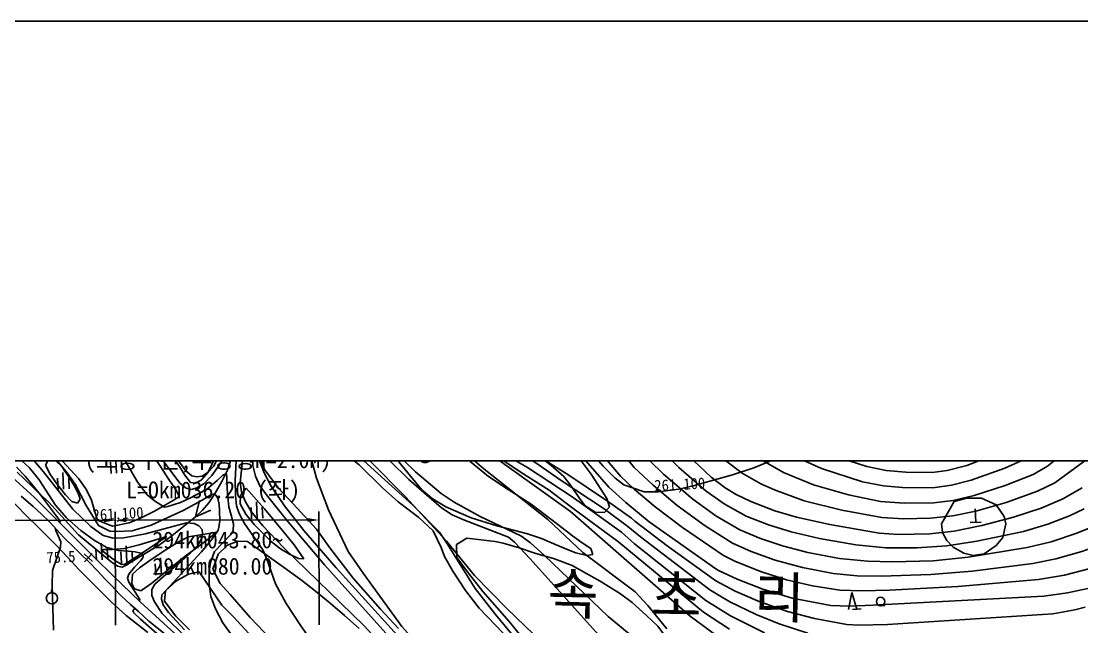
# Model space of a CAD drawing. Header units: millimetres. Extents: x 10470 to 11266, y 1103 to 1809.
# Drawn here: x 10983 to 11171.5, y 1511.4 to 1619.1 of the extents above; entities that cross this region are included whole.
import ezdxf
from ezdxf.xclip import XClip

# ---------------------------------------------------------------- set-up
doc = ezdxf.new("R2010")
doc.units = ezdxf.units.MM
doc.header["$LTSCALE"] = 10
doc.header["$MEASUREMENT"] = 0
doc.header["$XCLIPFRAME"] = 2
doc.layers.add('TX-PAPR', color=2, linetype='Continuous', plot=False)
doc.layers.add('TZ-BASE', color=253, linetype='Continuous')
doc.styles.add('HANA', font='GulimChe.ttf')

# ---------------------------------------------------------------- blocks, each defined once
blk = doc.blocks.new('JD-DHFDCHG54DXG3XF')
at = {"layer": 'TZ-BASE'}
for p, q in [((531.44, 70.33, 95), (504.17, 101.6, 95)), ((533.51, 72.28, 96), (511.46, 98.3, 96)), ((535.96, 73.79, 97), (520.85, 92.02, 97)), ((455.18, 71.01, 80), (446.68, 82.28, 80)), ((487.07, 74.28, 84.07), (476.69, 82.32, 84.07)), ((496.58, 67.13, 85), (479.49, 82.53, 85)), ((495.26, 68.61, 86), (482.33, 81.71, 86)), ((495.9, 71.68, 87), (487.83, 79.55, 87)), ((447.69, 71.13, 79), (443.5, 78.35, 79)), ((451.12, 74.88, 78.81), (449.35, 77.72, 78.81)), ((456.21, 73.2, 81), (452.09, 78.88, 81)), ((468.14, 74.17, 82), (468.1, 77.42, 82)), ((479.47, 71.9, 84), (477.74, 78.39, 84)), ((497.04, 73.04, 88), (492.15, 77.8, 88)), ((509.2, 73.58, 89), (504.91, 77.32, 89)), ((512.94, 74.35, 90), (508, 78.06, 90)), ((524.32, 72.42, 94), (515.32, 78.08, 94)), ((527.17, 77.96, 100.82), (530.41, 74.03, 100.82)), ((543.89, 73.8, 99), (540.28, 77.38, 99)), ((428.42, 73.76, 76), (426.59, 75.48, 76)), ((434.26, 73.89, 77.27), (432.52, 75.56, 77.27)), ((433.5, 76.23, 78.81), (434.39, 74.87, 78.81)), ((443.77, 75.78, 78.83), (443.93, 72.78, 78.83)), ((455.1, 73.99, 81.72), (453.26, 76.7, 81.72)), ((461.64, 76.39, 81.72), (460.88, 74.31, 81.72)), ((464.39, 75.67, 74.01), (463.63, 73.35, 74.01)), ((465.01, 71.48, 80), (465.24, 76.35, 80)), ((465.86, 71.12, 81), (466.52, 76.9, 81)), ((470.15, 72.87, 83), (469.05, 75.72, 83)), ((469.1, 76.8, 84.07), (470.21, 73.42, 84.07)), ((492.07, 76.82, 88.67), (494.1, 74.83, 88.67)), ((506.78, 74.88, 88.67), (504.25, 77.24, 88.67)), ((515.82, 72.88, 91), (512.01, 75.51, 91)), ((519.03, 74.19, 93), (514.91, 77.14, 93)), ((518.12, 76.47, 94.23), (521.14, 74.23, 94.23)), ((528.31, 72.61, 94.23), (525.74, 76.02, 94.23)), ((541.14, 72.63, 98), (538.02, 75.69, 98)), ((549.65, 72.09, 100), (544.76, 76.67, 100)), ((562.47, 72.89, 102), (557.68, 75.68, 102)), ((559.8, 74.82, 100.82), (564.56, 77.3, 100.82)), ((569.22, 73.62, 103), (564.57, 75.75, 103)), ((574.15, 74.98, 104), (570.26, 76.64, 104)), ((601.1, 76.54, 104), (595.1, 74.16, 104)), ((606.09, 75.61, 103), (601.81, 73.67, 103)), ((612.75, 76.74, 102), (609.4, 74.02, 102)), ((617.45, 76.03, 101), (610.7, 71.1, 101)), ((427.68, 72.23, 75), (426.11, 73.85, 75)), ((430.16, 71.59, 76), (428.42, 73.76, 76)), ((430.93, 73.04, 77), (428.93, 75.4, 77)), ((431.86, 75.31, 77.27), (431.26, 74.21, 77.27)), ((431.26, 74.21, 77.27), (432.15, 72.49, 77.27)), ((435.14, 72.87, 78), (433.27, 75.09, 78)), ((434.62, 73.35, 77.27), (434.26, 73.89, 77.27)), ((434.39, 74.87, 78.81), (435.74, 73.37, 78.81)), ((442.93, 72.73, 78.83), (442.82, 74.73, 78.83)), ((444.92, 72.84, 78.83), (444.82, 74.83, 78.83)), ((451.73, 73.95, 78.81), (451.12, 74.88, 78.81)), ((453.21, 71.65, 78.81), (451.73, 73.95, 78.81)), ((456.04, 72.41, 81.72), (455.1, 73.99, 81.72)), ((461.17, 73.99, 81), (460.17, 72.93, 81)), ((460.88, 74.31, 81.72), (460.21, 72.98, 81.72)), ((462.16, 74.23, 80), (460.83, 72.4, 80)), ((461.81, 75.26, 81), (461.17, 73.99, 81)), ((462.88, 75.37, 80), (462.16, 74.23, 80)), ((468.6, 72.23, 82), (468.14, 74.17, 82)), ((491.17, 70.2, 84.07), (487.07, 74.28, 84.07)), ((494.1, 74.83, 88.67), (496.23, 72.17, 88.67)), ((510.03, 72.22, 88.67), (506.78, 74.88, 88.67)), ((520.59, 64.55, 89), (509.2, 73.58, 89)), ((524.59, 65.96, 90), (512.94, 74.35, 90)), ((516.98, 73.78, 92), (514.57, 75.19, 92)), ((524.93, 68.6, 92), (516.98, 73.78, 92)), ((522.97, 71.47, 93), (519.03, 74.19, 93)), ((521.14, 74.23, 94.23), (523.41, 72.17, 94.23)), ((530.41, 74.03, 100.82), (532.5, 71.98, 100.82)), ((539.3, 70.63, 97), (535.96, 73.79, 97)), ((548.74, 69.58, 99), (543.89, 73.8, 99)), ((555.15, 72.8, 101), (552.23, 75.02, 101)), ((553.43, 72.52, 100.82), (557.18, 73.72, 100.82)), ((557.18, 73.72, 100.82), (559.8, 74.82, 100.82)), ((576.5, 71.26, 103), (569.22, 73.62, 103)), ((577.31, 73.96, 104), (574.15, 74.98, 104)), ((580.71, 73.28, 104), (577.31, 73.96, 104)), ((595.1, 74.16, 104), (591.6, 73.24, 104)), ((601.81, 73.67, 103), (595.87, 71.52, 103)), ((609.4, 74.02, 102), (606.89, 72.57, 102)), ((429.24, 68.52, 78.99), (424.72, 72.66, 78.99)), ((427.5, 71.79, 74.01), (426.23, 72.99, 74.01)), ((429.02, 70.33, 74.01), (427.5, 71.79, 74.01)), ((430.4, 68.94, 75), (427.68, 72.23, 75)), ((436.17, 66.37, 77), (430.93, 73.04, 77)), ((432.15, 72.49, 77.27), (433.5, 70.65, 77.27)), ((433.51, 69.88, 77.29), (433.4, 71.88, 77.29)), ((434.35, 72.93, 77.29), (434.51, 69.93, 77.29)), ((435.43, 72.13, 77.27), (434.62, 73.35, 77.27)), ((436.57, 70.86, 78), (435.14, 72.87, 78)), ((435.5, 69.98, 77.29), (435.4, 71.98, 77.29)), ((436.35, 70.6, 77.27), (435.43, 72.13, 77.27)), ((435.74, 73.37, 78.81), (437.21, 71.78, 78.81)), ((437.21, 71.78, 78.81), (438.6, 69.85, 78.81)), ((457.08, 71.12, 81.72), (456.04, 72.41, 81.72)), ((457.27, 72.34, 81), (456.21, 73.2, 81)), ((458.11, 72.12, 81), (457.27, 72.34, 81)), ((459.11, 72.28, 81), (458.11, 72.12, 81)), ((460.21, 72.98, 81.72), (458.94, 71.55, 81.72)), ((460.17, 72.93, 81), (459.11, 72.28, 81)), ((460.83, 72.4, 80), (459.43, 70.9, 80)), ((462.79, 72.42, 79), (461.82, 71.47, 79)), ((463.63, 73.35, 74.01), (462.63, 71.33, 74.01)), ((463.35, 72.66, 79), (462.79, 72.42, 79)), ((463.43, 72.62, 79), (463.35, 72.66, 79)), ((463.54, 72.09, 79), (463.43, 72.62, 79)), ((463.51, 71.19, 79), (463.54, 72.09, 79)), ((469.39, 70.56, 82), (468.6, 72.23, 82)), ((471.42, 70.47, 83), (470.15, 72.87, 83)), ((470.21, 73.42, 84.07), (472.69, 70.11, 84.07)), ((481.58, 66.29, 84), (479.47, 71.9, 84)), ((501.67, 66.64, 87), (495.9, 71.68, 87)), ((496.23, 72.17, 88.67), (498.2, 69.81, 88.67)), ((501.61, 69.17, 88), (497.04, 73.04, 88)), ((513.56, 69.89, 88.67), (510.03, 72.22, 88.67)), ((520.82, 69.78, 91), (515.82, 72.88, 91)), ((523.41, 72.17, 94.23), (524.8, 70.45, 94.23)), ((531.17, 67.81, 94), (524.32, 72.42, 94)), ((531.07, 68.28, 94.23), (528.31, 72.61, 94.23)), ((532.5, 71.98, 100.82), (534.12, 70.69, 100.82)), ((535.94, 69.97, 96), (533.51, 72.28, 96)), ((546.39, 68.16, 98), (541.14, 72.63, 98)), ((549.39, 71.36, 100.82), (553.43, 72.52, 100.82)), ((552.1, 70.19, 100), (549.65, 72.09, 100)), ((558.46, 70.89, 101), (555.15, 72.8, 101)), ((567.84, 70.73, 102), (562.47, 72.89, 102)), ((584.24, 72.99, 104), (580.71, 73.28, 104)), ((588.91, 72.91, 104), (584.24, 72.99, 104)), ((591.6, 73.24, 104), (588.91, 72.91, 104)), ((606.89, 72.57, 102), (601.89, 70.58, 102)), ((430.27, 69.08, 74.01), (429.02, 70.33, 74.01)), ((433.05, 67.1, 76), (430.16, 71.59, 76)), ((433.5, 70.65, 77.27), (434.83, 68.93, 77.27)), ((437.09, 69.24, 77.27), (436.35, 70.6, 77.27)), ((438.49, 67.07, 78), (436.57, 70.86, 78)), ((438.6, 69.85, 78.81), (439.48, 68, 78.81)), ((449.38, 68.92, 79), (447.69, 71.13, 79)), ((454.53, 69.79, 78.81), (453.21, 71.65, 78.81)), ((455.04, 68.66, 78.81), (454.53, 69.79, 78.81)), ((456.26, 70.14, 80), (455.18, 71.01, 80)), ((457.17, 69.9, 80), (456.26, 70.14, 80)), ((457.96, 71.04, 81.72), (457.08, 71.12, 81.72)), ((459.9, 69.86, 79), (457.08, 68.41, 79)), ((458.03, 70.1, 80), (457.17, 69.9, 80)), ((458.94, 71.55, 81.72), (457.96, 71.04, 81.72)), ((458.06, 70.13, 80), (458.03, 70.1, 80)), ((459.43, 70.9, 80), (458.06, 70.13, 80)), ((461.82, 71.47, 79), (459.9, 69.86, 79)), ((462.63, 71.33, 74.01), (461.45, 69.22, 74.01)), ((463.61, 69.2, 79), (463.51, 71.19, 79)), ((465.06, 68.9, 80), (465.01, 71.48, 80)), ((466.12, 69.48, 81), (465.86, 71.12, 81)), ((466.93, 70.15, 81.1), (465.95, 68.83, 81.1)), ((470.19, 66.44, 81.1), (466.93, 70.15, 81.1)), ((470.57, 68.94, 82), (469.39, 70.56, 82)), ((473.77, 67, 83), (471.42, 70.47, 83)), ((472.69, 70.11, 84.07), (476.05, 66.56, 84.07)), ((494, 67.69, 84.07), (491.17, 70.2, 84.07)), ((498.2, 69.81, 88.67), (500.04, 68.27, 88.67)), ((517.61, 67.29, 88.67), (513.56, 69.89, 88.67)), ((524.85, 66.69, 91), (520.82, 69.78, 91)), ((530.59, 66.44, 93), (522.97, 71.47, 93)), ((524.8, 70.45, 94.23), (526.3, 68.22, 94.23)), ((534.45, 67.57, 95), (531.44, 70.33, 95)), ((534.12, 70.69, 100.82), (537.71, 69.45, 100.82)), ((539.64, 66.8, 96), (535.94, 69.97, 96)), ((543.57, 67.06, 97), (539.3, 70.63, 97)), ((540.28, 69.5, 100.82), (543.88, 69.97, 100.82)), ((543.88, 69.97, 100.82), (546.4, 70.54, 100.82)), ((546.4, 70.54, 100.82), (549.39, 71.36, 100.82)), ((554.08, 69.02, 100), (552.1, 70.19, 100)), ((560.9, 69.8, 101), (558.46, 70.89, 101)), ((566.18, 67.9, 101), (560.9, 69.8, 101)), ((574.03, 68.92, 102), (567.84, 70.73, 102)), ((580.23, 70.52, 103), (576.5, 71.26, 103)), ((583.66, 70.24, 103), (580.23, 70.52, 103)), ((589.05, 70.21, 103), (583.66, 70.24, 103)), ((592.32, 70.64, 103), (589.05, 70.21, 103)), ((595.87, 71.52, 103), (592.32, 70.64, 103)), ((601.89, 70.58, 102), (596.38, 68.81, 102)), ((610.7, 71.1, 101), (607.62, 69.58, 101)), ((615.59, 70.21, 100), (612.13, 68.25, 100)), ((426.94, 68.72, 72.47), (429.08, 66.87, 72.47)), ((440.14, 57.66, 78.99), (429.24, 68.52, 78.99)), ((431.83, 67.69, 74.01), (430.27, 69.08, 74.01)), ((433.92, 64.23, 75), (430.4, 68.94, 75)), ((434.83, 68.93, 77.27), (435.99, 67.75, 77.27)), ((437, 67.44, 77.27), (437.44, 68.19, 77.27)), ((437.44, 68.19, 77.27), (437.09, 69.24, 77.27)), ((439.48, 68, 78.81), (439.93, 66.36, 78.81)), ((450.63, 67.85, 79), (449.38, 68.92, 79)), ((452.64, 67.16, 78.81), (454.26, 68.09, 78.81)), ((454.26, 68.09, 78.81), (455.04, 68.66, 78.81)), ((457.08, 68.41, 79), (455.27, 67.58, 79)), ((459.14, 68.02, 78), (455.76, 66.16, 78)), ((457.95, 65.03, 74.01), (458.63, 67.95, 74.01)), ((460.68, 68.92, 78), (459.14, 68.02, 78)), ((461.45, 69.22, 74.01), (460.3, 67.5, 74.01)), ((461.17, 69.03, 78), (460.68, 68.92, 78)), ((461.54, 68.88, 78), (461.17, 69.03, 78)), ((461.9, 68.37, 78), (461.54, 68.88, 78)), ((462.16, 67.24, 78), (461.9, 68.37, 78)), ((463.9, 66.8, 79), (463.61, 69.2, 79)), ((465.24, 66.99, 80), (465.06, 68.9, 80)), ((465.95, 68.83, 81.1), (465.88, 67.33, 81.1)), ((466.78, 67.8, 81), (466.12, 69.48, 81)), ((474.36, 64.22, 82), (470.57, 68.94, 82)), ((502.6, 60.71, 86), (495.26, 68.61, 86)), ((500.04, 68.27, 88.67), (502.48, 66.81, 88.67)), ((503.95, 67.61, 88), (501.61, 69.17, 88)), ((533.68, 62.28, 92), (524.93, 68.6, 92)), ((526.3, 68.22, 94.23), (527.24, 66.99, 94.23)), ((531.52, 66.79, 94.23), (531.07, 68.28, 94.23)), ((537.71, 69.45, 100.82), (540.28, 69.5, 100.82)), ((550.48, 65.22, 98), (546.39, 68.16, 98)), ((551.96, 67.32, 99), (548.74, 69.58, 99)), ((556.69, 67.75, 100), (554.08, 69.02, 100)), ((572.84, 66.22, 101), (566.18, 67.9, 101)), ((579.72, 67.77, 102), (574.03, 68.92, 102)), ((592.67, 67.96, 102), (589.19, 67.51, 102)), ((596.38, 68.81, 102), (592.67, 67.96, 102)), ((592.8, 67.78, 100.7), (595.1, 68.36, 100.7)), ((595.1, 68.36, 100.7), (597.67, 68.35, 100.7)), ((597.67, 68.35, 100.7), (600.29, 67.18, 100.7)), ((607.62, 69.58, 101), (602.08, 67.6, 101)), ((612, 68.19, 100), (608.31, 66.59, 100)), ((612.13, 68.25, 100), (612, 68.19, 100)), ((428.16, 65, 75.29), (425.84, 67.33, 75.29)), ((429.08, 66.87, 72.47), (430.49, 65.58, 72.47)), ((437.14, 61.83, 74.01), (431.83, 67.69, 74.01)), ((434.99, 64.86, 76), (433.05, 67.1, 76)), ((435.99, 67.75, 77.27), (437, 67.44, 77.27)), ((439.33, 63.29, 77), (436.17, 66.37, 77)), ((440.68, 63.5, 78), (438.49, 67.07, 78)), ((439.93, 66.36, 78.81), (440.5, 64.44, 78.81)), ((448.18, 64.77, 78.81), (450.66, 66.06, 78.81)), ((455.76, 66.16, 78), (450.08, 63.58, 78)), ((452.44, 66.75, 79), (450.63, 67.85, 79)), ((450.66, 66.06, 78.81), (452.64, 67.16, 78.81)), ((453.03, 66.86, 79), (452.44, 66.75, 79)), ((455.27, 67.58, 79), (453.03, 66.86, 79)), ((460.7, 66.22, 74.01), (457.95, 65.03, 74.01)), ((459.2, 66.2, 74.01), (457.95, 65.03, 74.01)), ((460.3, 67.5, 74.01), (459.2, 66.2, 74.01)), ((462.22, 66.14, 78), (462.16, 67.24, 78)), ((462.28, 64.26, 78), (462.22, 66.14, 78)), ((464.26, 65.31, 79), (463.9, 66.8, 79)), ((465.71, 65.62, 80), (465.24, 66.99, 80)), ((465.88, 67.33, 81.1), (466.88, 65.53, 81.1)), ((467.87, 66, 81), (466.78, 67.8, 81)), ((467.93, 64.67, 80.89), (467.82, 66.67, 80.89)), ((469.94, 63.42, 81), (467.87, 66, 81)), ((468.77, 67.72, 80.89), (468.92, 64.72, 80.89)), ((469.92, 64.77, 80.89), (469.82, 66.77, 80.89)), ((473.66, 62.31, 81.1), (470.19, 66.44, 81.1)), ((477.23, 62.58, 83), (473.77, 67, 83)), ((476.05, 66.56, 84.07), (479.45, 62.83, 84.07)), ((485.11, 58.85, 84), (481.58, 66.29, 84)), ((497.66, 64.91, 84.07), (494, 67.69, 84.07)), ((501.32, 62.28, 85), (496.58, 67.13, 85)), ((503.58, 65.41, 87), (501.67, 66.64, 87)), ((502.48, 66.81, 88.67), (506.97, 64.85, 88.67)), ((508.57, 65.09, 88), (503.95, 67.61, 88)), ((520.11, 65.41, 88.67), (517.61, 67.29, 88.67)), ((533.2, 60.52, 91), (524.85, 66.69, 91)), ((527.24, 66.99, 94.23), (528.98, 65.84, 94.23)), ((534.81, 63.33, 93), (530.59, 66.44, 93)), ((530.63, 65.82, 94.23), (531.52, 66.79, 94.23)), ((535.45, 64.8, 94), (531.17, 67.81, 94)), ((538.61, 64.16, 95), (534.45, 67.57, 95)), ((544.52, 63.13, 96), (539.64, 66.8, 96)), ((548.55, 63.42, 97), (543.57, 67.06, 97)), ((555.87, 65.17, 99), (551.96, 67.32, 99)), ((560.97, 66.08, 100), (556.69, 67.75, 100)), ((564.8, 64.95, 100), (560.97, 66.08, 100)), ((579.97, 64.94, 101), (572.84, 66.22, 101)), ((583.91, 67.46, 102), (579.72, 67.77, 102)), ((589.19, 67.51, 102), (583.91, 67.46, 102)), ((590.58, 63.79, 100.7), (592.8, 67.78, 100.7)), ((596.67, 66.05, 101), (592.6, 65.2, 101)), ((596.65, 64.06, 99.99), (596.53, 66.46, 99.99)), ((602.08, 67.6, 101), (596.67, 66.05, 101)), ((600.29, 67.18, 100.7), (601.73, 65.12, 100.7)), ((608.31, 66.59, 100), (603.35, 64.97, 100)), ((615.92, 66.43, 99), (613.33, 65.18, 99)), ((429.8, 63.35, 75.29), (428.16, 65, 75.29)), ((430.49, 65.58, 72.47), (431.98, 64.16, 72.47)), ((431.98, 64.16, 72.47), (433.3, 62.71, 72.47)), ((433.79, 63.99, 75), (433.92, 64.23, 75)), ((437.56, 62.6, 76), (434.99, 64.86, 76)), ((440.5, 64.44, 78.81), (442.74, 63.57, 78.81)), ((446.13, 63.96, 78.81), (448.18, 64.77, 78.81)), ((457.95, 65.03, 74.01), (456.13, 63.54, 74.01)), ((462.04, 62.87, 78), (462.28, 64.26, 78)), ((464.71, 63.76, 79), (464.26, 65.31, 79)), ((466.66, 63.87, 80), (465.71, 65.62, 80)), ((466.88, 65.53, 81.1), (468.38, 63.68, 81.1)), ((480.91, 56.51, 82), (474.36, 64.22, 82)), ((500.19, 62.52, 84.07), (497.66, 64.91, 84.07)), ((505.76, 64.45, 87), (503.58, 65.41, 87)), ((513.6, 61.39, 87), (505.76, 64.45, 87)), ((506.97, 64.85, 88.67), (511.52, 63.43, 88.67)), ((515.81, 61.66, 88), (508.57, 65.09, 88)), ((522.58, 63.49, 88.67), (520.11, 65.41, 88.67)), ((526.82, 58.68, 89), (520.59, 64.55, 89)), ((545.89, 47.39, 90), (524.59, 65.96, 90)), ((528.98, 65.84, 94.23), (530.63, 65.82, 94.23)), ((536.06, 64.29, 94), (535.45, 64.8, 94)), ((541.79, 59.9, 94), (536.06, 64.29, 94)), ((550.47, 55.81, 95), (538.61, 64.16, 95)), ((554.72, 62.72, 98), (550.48, 65.22, 98)), ((559.81, 63.6, 99), (555.87, 65.17, 99)), ((570.74, 63.65, 100), (564.8, 64.95, 100)), ((583.83, 64.7, 101), (579.97, 64.94, 101)), ((588.62, 64.77, 101), (583.83, 64.7, 101)), ((592.6, 65.2, 101), (588.62, 64.77, 101)), ((595.65, 64.01, 99.99), (597.65, 64.11, 99.99)), ((603.35, 64.97, 100), (597.75, 63.48, 100)), ((601.73, 65.12, 100.7), (601.98, 63.8, 100.7)), ((613.33, 65.18, 99), (609.49, 63.71, 99)), ((431.38, 61.77, 75.29), (429.8, 63.35, 75.29)), ((433, 63, 75), (433.02, 63.02, 75)), ((433.09, 62.62, 75), (433, 63, 75)), ((433.99, 60.57, 75), (433.09, 62.62, 75)), ((433.3, 62.71, 72.47), (434.56, 61.37, 72.47)), ((440.02, 60.84, 76), (437.56, 62.6, 76)), ((441.54, 61.7, 77), (439.33, 63.29, 77)), ((442.7, 62.5, 78), (440.68, 63.5, 78)), ((442.81, 62.5, 78), (442.7, 62.5, 78)), ((442.74, 63.57, 78.81), (443.25, 63.38, 78.81)), ((443.93, 62.44, 78), (442.81, 62.5, 78)), ((443.25, 63.38, 78.81), (446.13, 63.96, 78.81)), ((446.66, 62.55, 78), (443.93, 62.44, 78)), ((450.08, 63.58, 78), (446.66, 62.55, 78)), ((456.37, 63.95, 77), (449.04, 62.03, 77)), ((456.13, 63.54, 74.01), (453.51, 61.49, 74.01)), ((457.73, 63.85, 77), (456.37, 63.95, 77)), ((456.71, 61.47, 76.85), (461.75, 62.28, 76.85)), ((458.55, 63.43, 77), (457.73, 63.85, 77)), ((459.11, 62.77, 77), (458.55, 63.43, 77)), ((459.2, 62.02, 77), (459.11, 62.77, 77)), ((461.75, 62.28, 76.85), (459.71, 60.72, 76.85)), ((461, 61.19, 78), (461.96, 62.67, 78)), ((461.96, 62.67, 78), (462.04, 62.87, 78)), ((464.18, 61.82, 79), (464.66, 62.55, 79)), ((464.66, 62.55, 79), (464.71, 63.76, 79)), ((469.92, 59.19, 80), (466.66, 63.87, 80)), ((468.38, 63.68, 81.1), (469.83, 62.16, 81.1)), ((473.59, 59.57, 81), (469.94, 63.42, 81)), ((475.5, 60.05, 81.1), (473.66, 62.31, 81.1)), ((482.96, 55.96, 83), (477.23, 62.58, 83)), ((479.45, 62.83, 84.07), (481.82, 59.55, 84.07)), ((501.62, 59.57, 84.07), (500.19, 62.52, 84.07)), ((502.64, 60.37, 85), (501.32, 62.28, 85)), ((511.52, 63.43, 88.67), (514.71, 62.63, 88.67)), ((514.71, 62.63, 88.67), (516.99, 62.02, 88.67)), ((524.99, 61.64, 88.67), (522.58, 63.49, 88.67)), ((536.01, 60.26, 92), (533.68, 62.28, 92)), ((537.06, 61.47, 93), (534.81, 63.33, 93)), ((551.82, 58.14, 96), (544.52, 63.13, 96)), ((553.42, 60.34, 97), (548.55, 63.42, 97)), ((558.41, 61.19, 98), (554.72, 62.72, 98)), ((563.82, 62.35, 99), (559.81, 63.6, 99)), ((568.91, 61.17, 99), (563.82, 62.35, 99)), ((579.51, 62.14, 100), (570.74, 63.65, 100)), ((592.82, 62.48, 100), (588.52, 62, 100)), ((590.77, 62.24, 100.7), (590.58, 63.79, 100.7)), ((591.51, 60.81, 100.7), (590.77, 62.24, 100.7)), ((597.75, 63.48, 100), (592.82, 62.48, 100)), ((605.12, 62.44, 99), (596.86, 60.71, 99)), ((601.98, 63.8, 100.7), (601.47, 61.38, 100.7)), ((609.49, 63.71, 99), (605.12, 62.44, 99)), ((616.8, 63.01, 98), (614.62, 62.11, 98)), ((433.12, 60.04, 75.29), (431.38, 61.77, 75.29)), ((433.95, 59.65, 75), (433.99, 60.57, 75)), ((434.56, 61.37, 72.47), (436.42, 59.54, 72.47)), ((442.95, 57.03, 74.01), (437.14, 61.83, 74.01)), ((442.2, 59.57, 76), (440.02, 60.84, 76)), ((441.2, 60.37, 76.23), (441.36, 57.37, 76.23)), ((442.88, 61.33, 77), (441.54, 61.7, 77)), ((443.25, 61.23, 77), (442.88, 61.33, 77)), ((445.19, 61.29, 77), (443.25, 61.23, 77)), ((449.04, 62.03, 77), (445.19, 61.29, 77)), ((447.96, 60.08, 75.8), (452.84, 61.55, 75.8)), ((452.84, 61.55, 75.8), (448.19, 58.42, 75.8)), ((453.51, 61.49, 74.01), (451.56, 60.06, 74.01)), ((452.01, 58.78, 76.85), (454.9, 60.6, 76.85)), ((454.9, 60.6, 76.85), (456.71, 61.47, 76.85)), ((459.71, 60.72, 76.85), (457.66, 59.15, 76.85)), ((458.34, 59.98, 77), (458.97, 60.99, 77)), ((458.97, 60.99, 77), (459.2, 62.02, 77)), ((458.99, 58.8, 78), (461, 61.19, 78)), ((461.34, 58.87, 79), (464.18, 61.82, 79)), ((465.49, 60.72, 80.16), (463.61, 59.97, 80.16)), ((467.2, 60.66, 80.16), (465.49, 60.72, 80.16)), ((473.62, 56.07, 80.16), (467.2, 60.66, 80.16)), ((469.83, 62.16, 81.1), (471.41, 60.64, 81.1)), ((471.41, 60.64, 81.1), (473.05, 59.33, 81.1)), ((507.56, 54.61, 86), (502.6, 60.71, 86)), ((507.68, 52.3, 85), (502.64, 60.37, 85)), ((506.18, 61.25, 87.09), (504.37, 60.09, 87.09)), ((511.21, 60.66, 87.09), (506.18, 61.25, 87.09)), ((512.67, 60.38, 87.09), (511.21, 60.66, 87.09)), ((515.46, 59.5, 87.09), (512.67, 60.38, 87.09)), ((514.64, 60.55, 87), (513.6, 61.39, 87)), ((517.44, 57.56, 87), (514.64, 60.55, 87)), ((517.51, 60.41, 88), (515.81, 61.66, 88)), ((516.99, 62.02, 88.67), (519.46, 61.19, 88.67)), ((520.02, 58.16, 88), (517.51, 60.41, 88)), ((519.46, 61.19, 88.67), (521.22, 60.42, 88.67)), ((521.22, 60.42, 88.67), (523.91, 59.3, 88.67)), ((526.7, 60.42, 88.67), (524.99, 61.64, 88.67)), ((528.23, 59.39, 88.67), (526.7, 60.42, 88.67)), ((548.27, 48.09, 91), (533.2, 60.52, 91)), ((549.36, 52.04, 93), (537.06, 61.47, 93)), ((556.75, 58.89, 97), (553.42, 60.34, 97)), ((562.3, 59.88, 98), (558.41, 61.19, 98)), ((575.34, 60.06, 99), (568.91, 61.17, 99)), ((582.94, 61.91, 100), (579.51, 62.14, 100)), ((588.52, 62, 100), (582.94, 61.91, 100)), ((592.64, 59.63, 100.7), (591.51, 60.81, 100.7)), ((596.86, 60.71, 99), (591.54, 59.89, 99)), ((601.47, 61.38, 100.7), (600.27, 59.91, 100.7)), ((610.09, 60.61, 98), (605.8, 59.56, 98)), ((614.62, 62.11, 98), (610.09, 60.61, 98)), ((432.55, 55.48, 75), (433.95, 59.65, 75)), ((435.17, 57.84, 75.29), (433.12, 60.04, 75.29)), ((436.42, 59.54, 72.47), (437.39, 58.59, 72.47)), ((437.39, 58.59, 72.47), (439.15, 56.87, 72.47)), ((438.16, 58.45, 75.54), (439.65, 57.12, 75.54)), ((438.24, 57.04, 75.54), (439.57, 58.53, 75.54)), ((440.36, 57.32, 76.23), (440.25, 59.32, 76.23)), ((441.25, 59.09, 75.8), (441.64, 59.22, 75.8)), ((443.1, 57.68, 75.8), (441.25, 59.09, 75.8)), ((441.64, 59.22, 75.8), (443.01, 59.21, 75.8)), ((443, 59.38, 76), (442.2, 59.57, 76)), ((442.35, 57.43, 76.23), (442.25, 59.42, 76.23)), ((443.03, 59.37, 76), (443, 59.38, 76)), ((443.01, 59.21, 75.8), (443.18, 59.21, 75.8)), ((444.19, 59.06, 76), (443.03, 59.37, 76)), ((443.18, 59.21, 75.8), (445.34, 59.41, 75.8)), ((446.04, 58.92, 76), (444.19, 59.06, 76)), ((444.77, 56.82, 76.23), (444.67, 58.82, 76.23)), ((445.34, 59.41, 75.8), (447.96, 60.08, 75.8)), ((445.61, 59.87, 76.23), (445.77, 56.87, 76.23)), ((447.23, 58.81, 76), (446.04, 58.92, 76)), ((446.77, 56.93, 76.23), (446.66, 58.92, 76.23)), ((448.22, 58.58, 76), (447.23, 58.81, 76)), ((451.56, 60.06, 74.01), (448.14, 57.96, 74.01)), ((448.64, 58.32, 76), (448.22, 58.58, 76)), ((449.66, 57.13, 76.85), (452.01, 58.78, 76.85)), ((450.69, 53.05, 77), (457.07, 58.64, 77)), ((451.95, 51.19, 78), (458.99, 58.8, 78)), ((457.66, 59.15, 76.85), (456.13, 58.04, 76.85)), ((457.07, 58.64, 77), (458.34, 59.98, 77)), ((460.6, 56.94, 79), (461.34, 58.87, 79)), ((463.61, 59.97, 80.16), (461.98, 58.37, 80.16)), ((470.63, 57.48, 80), (469.92, 59.19, 80)), ((473.05, 59.33, 81.1), (474.65, 58.39, 81.1)), ((487.85, 45.72, 81), (473.59, 59.57, 81)), ((477.18, 57.54, 81.1), (475.5, 60.05, 81.1)), ((481.82, 59.55, 84.07), (485.97, 54.12, 84.07)), ((487.74, 55, 84), (485.11, 58.85, 84)), ((502.22, 57.99, 84.07), (501.62, 59.57, 84.07)), ((504.37, 60.09, 87.09), (504.42, 57.82, 87.09)), ((518.29, 58.55, 87.09), (515.46, 59.5, 87.09)), ((521.75, 57.54, 87.09), (518.29, 58.55, 87.09)), ((523.91, 59.3, 88.67), (525.56, 58.65, 88.67)), ((525.56, 58.65, 88.67), (527.51, 58.17, 88.67)), ((536.12, 51.69, 89), (526.82, 58.68, 89)), ((528.56, 58.33, 88.67), (528.23, 59.39, 88.67)), ((548.68, 50.18, 92), (536.01, 60.26, 92)), ((550.45, 53.63, 94), (541.79, 59.9, 94)), ((561.02, 57.35, 97), (556.75, 58.89, 97)), ((566.82, 58.72, 98), (562.3, 59.88, 98)), ((572.45, 57.65, 98), (566.82, 58.72, 98)), ((580.7, 59.55, 99), (575.34, 60.06, 99)), ((586.17, 59.54, 99), (580.7, 59.55, 99)), ((591.54, 59.89, 99), (586.17, 59.54, 99)), ((594.55, 58.58, 100.7), (592.64, 59.63, 100.7)), ((596.18, 58.19, 100.7), (594.55, 58.58, 100.7)), ((605.8, 59.56, 98), (595.33, 57.87, 98)), ((598.15, 58.47, 100.7), (596.18, 58.19, 100.7)), ((600.27, 59.91, 100.7), (598.15, 58.47, 100.7)), ((615.49, 58.87, 97), (610.87, 57.57, 97)), ((616.81, 59.35, 97), (615.49, 58.87, 97)), ((437.29, 55.64, 75.29), (435.17, 57.84, 75.29)), ((439.15, 56.87, 72.47), (440.47, 55.5, 72.47)), ((443.28, 54.62, 78.99), (440.14, 57.66, 78.99)), ((443.15, 56.9, 74.01), (442.95, 57.03, 74.01)), ((443.89, 57.08, 75.8), (443.1, 57.68, 75.8)), ((444.09, 56.27, 74.01), (443.15, 56.9, 74.01)), ((444.86, 56.54, 75.8), (443.89, 57.08, 75.8)), ((445.39, 56.63, 75.8), (444.86, 56.54, 75.8)), ((445.86, 56.57, 74.01), (444.89, 56.09, 74.01)), ((448.19, 58.42, 75.8), (445.39, 56.63, 75.8)), ((446.95, 57.27, 74.01), (445.86, 56.57, 74.01)), ((448.14, 57.96, 74.01), (446.95, 57.27, 74.01)), ((447.08, 56.07, 76), (448.17, 57.23, 76)), ((447.98, 55.96, 76.85), (449.66, 57.13, 76.85)), ((448.17, 57.23, 76), (448.59, 57.74, 76)), ((448.59, 57.74, 76), (448.66, 58.07, 76)), ((448.66, 58.07, 76), (448.64, 58.32, 76)), ((450.89, 54.67, 76.61), (450.79, 56.67, 76.61)), ((451.73, 57.72, 76.61), (451.89, 54.73, 76.61)), ((452.89, 54.78, 76.61), (452.78, 56.77, 76.61)), ((454.31, 56.61, 76.85), (452.87, 55.42, 76.85)), ((456.13, 58.04, 76.85), (454.31, 56.61, 76.85)), ((460.35, 55.31, 79), (460.6, 56.94, 79)), ((461.98, 58.37, 80.16), (461.05, 55.71, 80.16)), ((472.19, 53.12, 80), (470.63, 57.48, 80)), ((474.65, 58.39, 81.1), (476.24, 57.62, 81.1)), ((476.24, 57.62, 81.1), (477.18, 57.54, 81.1)), ((503.68, 55.4, 84.07), (502.22, 57.99, 84.07)), ((504.42, 57.82, 87.09), (506.23, 55.32, 87.09)), ((533.75, 39.46, 87), (517.44, 57.56, 87)), ((531.34, 47.3, 88), (520.02, 58.16, 88)), ((524.9, 56.36, 87.09), (521.75, 57.54, 87.09)), ((527.51, 58.17, 88.67), (528.56, 58.33, 88.67)), ((553.85, 57.16, 96), (551.82, 58.14, 96)), ((558.41, 55.3, 96), (553.85, 57.16, 96)), ((565.83, 56.05, 97), (561.02, 57.35, 97)), ((577.41, 57.13, 98), (572.45, 57.65, 98)), ((581.83, 57.02, 98), (577.41, 57.13, 98)), ((589.09, 57.23, 98), (581.83, 57.02, 98)), ((595.33, 57.87, 98), (589.09, 57.23, 98)), ((606.81, 56.73, 97), (596.02, 55.4, 97)), ((610.87, 57.57, 97), (606.81, 56.73, 97)), ((432.46, 52.88, 75), (432.55, 55.48, 75)), ((438.74, 54.14, 75.29), (437.29, 55.64, 75.29)), ((440.47, 55.5, 72.47), (441.9, 53.96, 72.47)), ((444.89, 56.09, 74.01), (444.09, 56.27, 74.01)), ((445.88, 54.13, 76), (446.12, 54.84, 76)), ((446.12, 54.84, 76), (447.08, 56.07, 76)), ((446.61, 53.18, 76.85), (446.74, 54.85, 76.85)), ((446.74, 54.85, 76.85), (447.98, 55.96, 76.85)), ((452.87, 55.42, 76.85), (451.53, 54.37, 76.85)), ((456.68, 54.82, 78.71), (454.56, 53.64, 78.71)), ((458.62, 55.25, 78.71), (456.68, 54.82, 78.71)), ((462.63, 49.33, 78.71), (458.62, 55.25, 78.71)), ((460.35, 53.06, 79), (460.35, 55.31, 79)), ((461.05, 55.71, 80.16), (462.35, 53.2, 80.16)), ((476.79, 53.78, 80.16), (473.62, 56.07, 80.16)), ((491.8, 44.37, 82), (480.91, 56.51, 82)), ((494.98, 42.72, 83), (482.96, 55.96, 83)), ((494.65, 45.54, 84), (487.74, 55, 84)), ((505.95, 51.92, 84.07), (503.68, 55.4, 84.07)), ((506.23, 55.32, 87.09), (509.05, 51.77, 87.09)), ((527.34, 55.04, 87.09), (524.9, 56.36, 87.09)), ((529.9, 53.6, 87.09), (527.34, 55.04, 87.09)), ((550.94, 55.5, 95), (550.47, 55.81, 95)), ((554.25, 53.95, 95), (550.94, 55.5, 95)), ((563, 53.86, 96), (558.41, 55.3, 96)), ((571.31, 54.98, 97), (565.83, 56.05, 97)), ((575.59, 54.56, 97), (571.31, 54.98, 97)), ((588.68, 54.76, 97), (579.87, 54.49, 97)), ((596.02, 55.4, 97), (588.68, 54.76, 97)), ((612.44, 54.69, 96), (607.84, 53.88, 96)), ((617, 55.87, 96), (612.44, 54.69, 96)), ((432.71, 44.88, 75), (432.46, 52.88, 75)), ((442.95, 49.91, 75.29), (438.74, 54.14, 75.29)), ((441.9, 53.96, 72.47), (443.41, 52.39, 72.47)), ((448.1, 49.95, 78.99), (443.28, 54.62, 78.99)), ((446.1, 53.42, 76), (445.88, 54.13, 76)), ((448.06, 50.32, 76), (446.1, 53.42, 76)), ((447.11, 52.25, 76.85), (446.61, 53.18, 76.85)), ((450.2, 53.25, 76.85), (448.25, 51.88, 76.85)), ((450.18, 52.12, 77), (450.69, 53.05, 77)), ((451.53, 54.37, 76.85), (450.2, 53.25, 76.85)), ((454.56, 53.64, 78.71), (452.61, 51.86, 78.71)), ((460.69, 50.89, 79), (460.35, 53.06, 79)), ((462.35, 53.2, 80.16), (464.1, 51.23, 80.16)), ((474.04, 49.66, 80), (472.19, 53.12, 80)), ((479.3, 51.84, 80.16), (476.79, 53.78, 80.16)), ((485.97, 54.12, 84.07), (490.86, 48.64, 84.07)), ((513.32, 48.75, 86), (507.56, 54.61, 86)), ((533.5, 51.37, 87.09), (529.9, 53.6, 87.09)), ((553.9, 51.83, 94), (550.45, 53.63, 94)), ((558.78, 52.19, 95), (554.25, 53.95, 95)), ((567.64, 52.78, 96), (563, 53.86, 96)), ((579.87, 54.49, 97), (575.59, 54.56, 97)), ((607.84, 53.88, 96), (593.47, 52.63, 96)), ((432.35, 52.06, 74.84), (432.37, 51.56, 74.84)), ((443.41, 52.39, 72.47), (443.42, 52.38, 72.47)), ((443.42, 52.38, 72.47), (444.73, 50.98, 72.47)), ((444.73, 50.98, 72.47), (446.4, 49.47, 72.47)), ((448.25, 51.88, 76.85), (447.11, 52.25, 76.85)), ((450.2, 51.04, 77), (450.18, 52.12, 77)), ((450.66, 49.93, 77), (450.2, 51.04, 77)), ((451.9, 50.4, 78), (451.95, 51.19, 78)), ((452.61, 51.86, 78.71), (452.44, 50.02, 78.71)), ((464.1, 51.23, 80.16), (467.66, 47.15, 80.16)), ((481.87, 49.67, 80.16), (479.3, 51.84, 80.16)), ((508.4, 48.8, 84.07), (505.95, 51.92, 84.07)), ((511.27, 47.69, 85), (507.68, 52.3, 85)), ((509.05, 51.77, 87.09), (513.73, 46.43, 87.09)), ((535.55, 49.79, 87.09), (533.5, 51.37, 87.09)), ((538.35, 49.28, 89), (536.12, 51.69, 89)), ((552.96, 49.94, 93), (549.36, 52.04, 93)), ((558.15, 49.98, 94), (553.9, 51.83, 94)), ((564.05, 50.6, 95), (558.78, 52.19, 95)), ((572.52, 52.01, 96), (567.64, 52.78, 96)), ((576.37, 51.87, 96), (572.52, 52.01, 96)), ((574.02, 48.54, 81.59), (574.62, 51.57, 81.59)), ((574.62, 51.57, 81.59), (575.52, 48.62, 81.59)), ((581.34, 52, 96), (576.37, 51.87, 96)), ((608.76, 50.96, 95), (578.34, 49.31, 95)), ((593.47, 52.63, 96), (581.34, 52, 96)), ((612.99, 51.54, 95), (608.76, 50.96, 95)), ((618.27, 52.68, 95), (612.99, 51.54, 95)), ((443.6, 49.33, 75.29), (442.95, 49.91, 75.29)), ((445.65, 47.5, 75.29), (443.6, 49.33, 75.29)), ((446.4, 49.47, 72.47), (447.82, 48.23, 72.47)), ((447.97, 50.08, 76), (448.06, 50.32, 76)), ((455.72, 43, 78.99), (448.1, 49.95, 78.99)), ((452.01, 47.87, 77), (450.66, 49.93, 77)), ((452.2, 49.4, 78), (451.9, 50.4, 78)), ((453.14, 48.03, 78), (452.2, 49.4, 78)), ((452.44, 50.02, 78.71), (454.44, 47.39, 78.71)), ((461.49, 48.68, 79), (460.69, 50.89, 79)), ((464.68, 47.24, 78.71), (462.63, 49.33, 78.71)), ((476.65, 45.65, 80), (474.04, 49.66, 80)), ((484.44, 47.47, 80.16), (481.87, 49.67, 80.16)), ((538.1, 47.51, 87.09), (535.55, 49.79, 87.09)), ((541.72, 45.14, 89), (538.35, 49.28, 89)), ((553.06, 47.46, 92), (548.68, 50.18, 92)), ((557.63, 47.67, 93), (552.96, 49.94, 93)), ((563.2, 48.22, 94), (558.15, 49.98, 94)), ((570.91, 49.29, 95), (564.05, 50.6, 95)), ((574.21, 49.13, 95), (570.91, 49.29, 95)), ((578.34, 49.31, 95), (574.21, 49.13, 95)), ((579.78, 49.24, 81.59), (580.48, 49.27, 81.59)), ((449.45, 44.47, 75.29), (445.65, 47.5, 75.29)), ((446.83, 48.33, 76), (447.16, 48.8, 76)), ((446.98, 47.99, 76), (446.83, 48.33, 76)), ((448.16, 46.86, 76), (446.98, 47.99, 76)), ((447.82, 48.23, 72.47), (449.64, 46.5, 72.47)), ((453.61, 46.17, 77), (452.01, 47.87, 77)), ((455.97, 44.94, 78), (453.14, 48.03, 78)), ((454.44, 47.39, 78.71), (456.91, 44.96, 78.71)), ((462.79, 46.18, 79), (461.49, 48.68, 79)), ((468.06, 43.6, 78.71), (464.68, 47.24, 78.71)), ((467.66, 47.15, 80.16), (471.45, 43.17, 80.16)), ((487.03, 45.21, 80.16), (484.44, 47.47, 80.16)), ((490.86, 48.64, 84.07), (494.03, 45.21, 84.07)), ((511.3, 45.8, 84.07), (508.4, 48.8, 84.07)), ((517.83, 39.81, 85), (511.27, 47.69, 85)), ((522.16, 40.26, 86), (513.32, 48.75, 86)), ((536.03, 43.43, 88), (531.34, 47.3, 88)), ((540.15, 45.59, 87.09), (538.1, 47.51, 87.09)), ((550.39, 44.04, 90), (545.89, 47.39, 90)), ((552.89, 45.05, 91), (548.27, 48.09, 91)), ((559.09, 44.41, 92), (553.06, 47.46, 92)), ((561.74, 46.02, 93), (557.63, 47.67, 93)), ((567.99, 46.97, 94), (563.2, 48.22, 94)), ((574.77, 48.58, 81.59), (576.27, 48.66, 81.59)), ((610.35, 47.81, 94), (580.96, 45.89, 94)), ((614.28, 48.48, 94), (610.35, 47.81, 94)), ((616.14, 48.96, 94), (614.28, 48.48, 94)), ((454, 41.76, 76), (448.16, 46.86, 76)), ((449.64, 46.5, 72.47), (452.53, 44.2, 72.47)), ((459.77, 40.38, 77), (453.61, 46.17, 77)), ((464.46, 43.9, 79), (462.79, 46.18, 79)), ((487.18, 30.78, 80), (476.65, 45.65, 80)), ((497.23, 35.72, 81), (487.85, 45.72, 81)), ((497.46, 42.4, 84), (494.65, 45.54, 84)), ((513.86, 43.07, 84.07), (511.3, 45.8, 84.07)), ((513.73, 46.43, 87.09), (516.86, 42.6, 87.09)), ((542.37, 42.5, 87.09), (540.15, 45.59, 87.09)), ((566.78, 44.34, 93), (561.74, 46.02, 93)), ((573.74, 45.88, 94), (567.99, 46.97, 94)), ((575.8, 45.77, 94), (573.74, 45.88, 94)), ((580.96, 45.89, 94), (575.8, 45.77, 94))]:
    blk.add_line(p, q, dxfattribs=at)
at = {"layer": 'TZ-BASE', "linetype": 'ByBlock'}
for p, q in [((281.97, 64.14), (441.68, 64.41)), ((443.71, 45.79), (443.68, 65.91)), ((443.71, 45.79), (443.68, 65.91)), ((445.68, 64.41), (477.89, 64.47)), ((479.92, 45.85), (479.89, 65.97))]:
    blk.add_line(p, q, dxfattribs=at)
at = {"layer": 'TZ-BASE'}
for centre, radius in [((498.76, 75.66, 89.14), 1), ((432.42, 50.56, 74.84), 1), ((579.74, 49.98, 81.59), 0.75)]:
    blk.add_circle(centre, radius, dxfattribs=at)
at = {"layer": 'TZ-BASE', "linetype": 'ByBlock'}
for points in [[(441.68, 64.74), (441.68, 64.07), (443.68, 64.41)], [(445.68, 64.75), (445.68, 64.08), (443.68, 64.41)], [(477.89, 64.8), (477.89, 64.13), (479.89, 64.47)]]:
    blk.add_solid(points, dxfattribs=at)
at = {"layer": 'TZ-BASE', "style": 'HANA'}
for s, height, rotation, p in [('(토공구간,투명형H=2.0M)', 3, 0.0946, (438.28, 73.63)), ('L=Okm036.20 (좌)', 3, 0.0946, (445.62, 68.3)), ('261,100', 2, 2.9893, (539.57, 69.58)), ('261,100', 2, 2.9893, (439.71, 64.36)), ('294km043.80~', 3, 0.0946, (450.28, 59.41)), ('75.5', 2, 2.9893, (431.49, 56.77, 75.54)), ('294km080.00', 3, 0.0946, (450.29, 54.74)), ('속  초  리', 7.2, 358.9485, (520.5, 47.84))]:
    blk.add_text(s, height=height, rotation=rotation, dxfattribs=at).set_placement(p)

msp = doc.modelspace()

# ---------------------------------------------------------------- linework, layer by layer
at = {"layer": 'TX-PAPR'}
msp.add_lwpolyline([(10469.89, 1103.05), (11265.89, 1103.05), (11265.89, 1619.05), (10469.89, 1619.05)], close=True, dxfattribs=at)
at = {"layer": 'TX-PAPR', "elevation": 67.65, "flags": 128}
msp.add_lwpolyline([(10556.02, 1390.95), (11256.02, 1390.95), (11256.02, 1540.95), (10556.02, 1540.95), (10556.02, 1390.95)], dxfattribs=at)

# ---------------------------------------------------------------- block references
at = {"layer": 'TZ-BASE'}
ref = msp.add_blockref('JD-DHFDCHG54DXG3XF', (10556.02, 1465.95, 67.65), dxfattribs=at)
XClip(ref).set_block_clipping_path([(-0.0000000003, -74.9999999998), (700.0000000003, 75.0000000023)])

doc.saveas('drawing.dxf')
